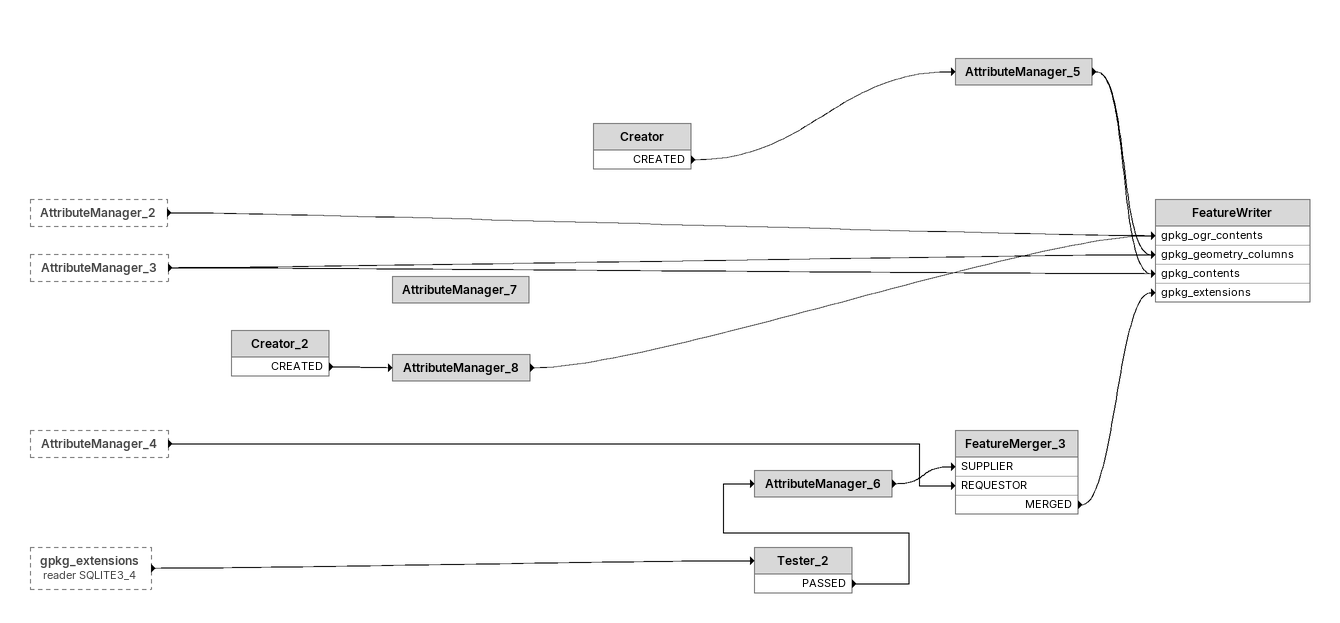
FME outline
AttributeManager_2 [outside]
    -> FeatureWriter [gpkg_ogr_contents]
AttributeManager_3 [outside]
    -> FeatureWriter [gpkg_geometry_columns]
    -> FeatureWriter [gpkg_contents]
AttributeManager_4 [outside]
    -> FeatureMerger_3 [REQUESTOR]
gpkg_extensions (reader SQLITE3_4) [outside]
    -> Tester_2
Creator_2
    CREATED -> AttributeManager_8
AttributeManager_8
    -> FeatureWriter [gpkg_ogr_contents]
AttributeManager_7
Tester_2
    PASSED -> AttributeManager_6
AttributeManager_6
    -> FeatureMerger_3 [SUPPLIER]
FeatureMerger_3
    MERGED -> FeatureWriter [gpkg_extensions]
Creator
    CREATED -> AttributeManager_5
AttributeManager_5
    -> FeatureWriter [gpkg_geometry_columns]
    -> FeatureWriter [gpkg_contents]
FeatureWriter
